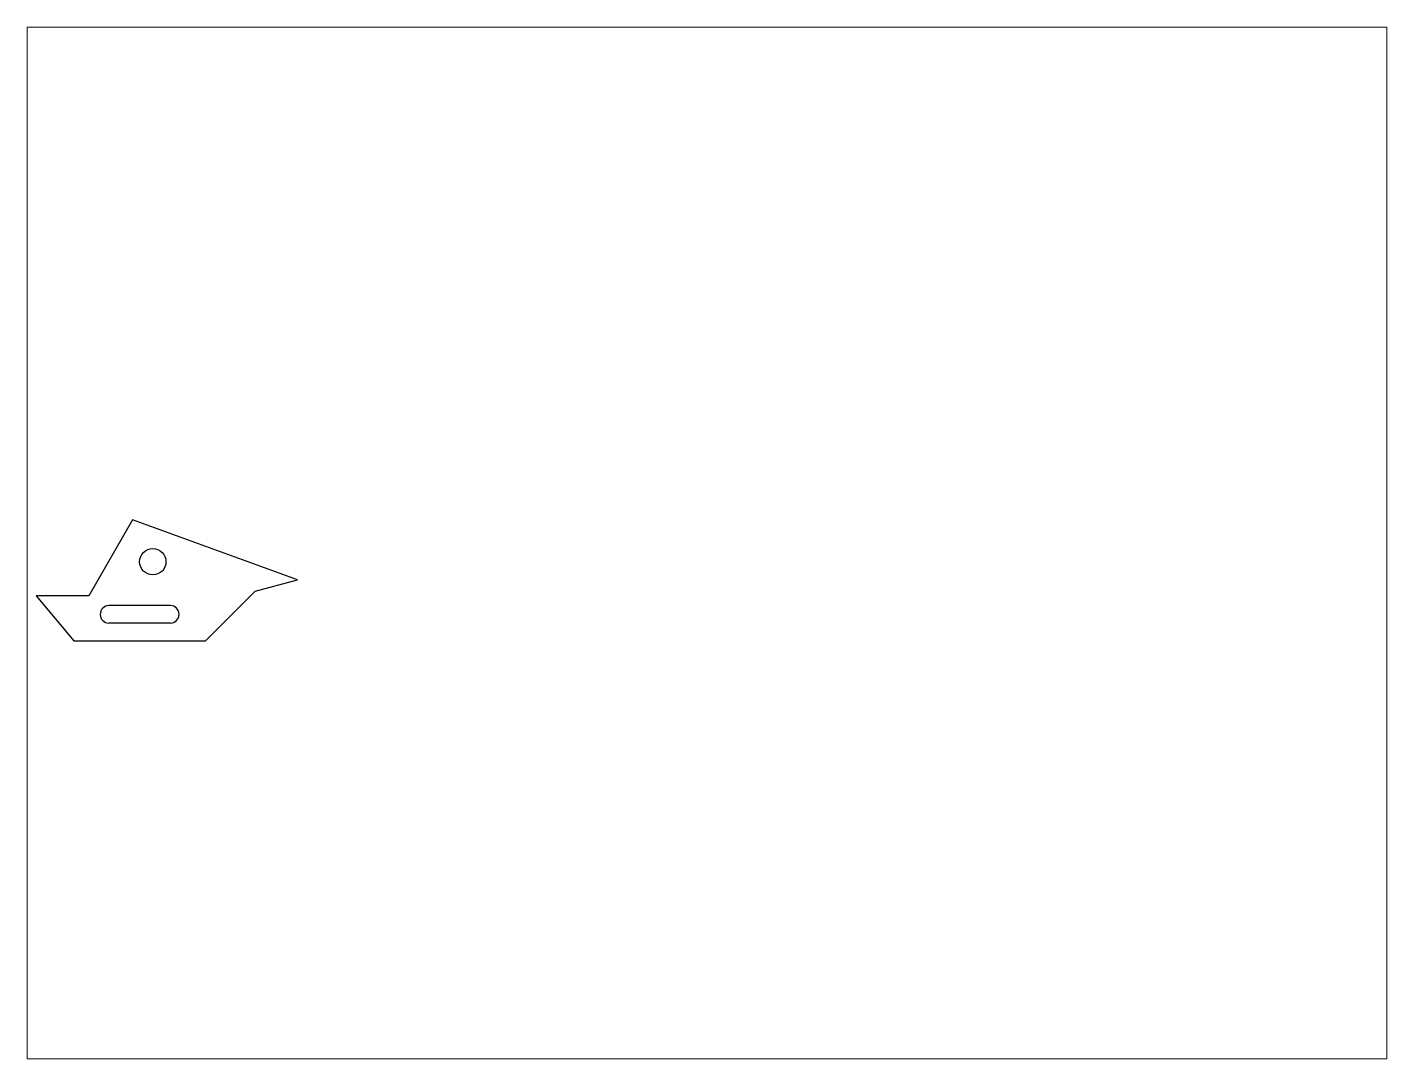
# Paper-space layout 'Layout1' of a CAD drawing. Header units: millimetres. Extents: x 26 to 231, y 20 to 176.
# The model-space entities are those that its viewports show. They can reach past a viewport. Long polylines and large blocks are cut down to what shows.
import ezdxf

# ---------------------------------------------------------------- set-up
doc = ezdxf.new("R2010")
doc.units = ezdxf.units.MM

msp = doc.modelspace()

# ---------------------------------------------------------------- linework, layer by layer
for p, q in [((55, 20), (20, 20)), ((55, 10), (20, 10)), ((0, 0), (20, 0))]:
    msp.add_line(p, q)
for points in [[(33.46, 68.96), (8.46, 25.66)], [(127.43, 34.75), (33.46, 68.96)], [(103.28, 28.28), (127.43, 34.75)], [(-21.54, 25.66), (0, 0)], [(8.46, 25.66), (-21.54, 25.66)], [(75, 0), (103.28, 28.28)], [(0, 0), (75, 0)]]:
    msp.add_lwpolyline(points)
msp.add_circle((45, 45), 7.5)
for centre, start, end in [((20, 15), 90, 270), ((55, 15), 270, 90)]:
    msp.add_arc(centre, 5, start, end)

psp = doc.layouts.get("Layout1")

# ---------------------------------------------------------------- viewports
at = {"layer": '0'}
psp.add_viewport(center=(128.5, 97.5), size=(205.6, 156), view_center_point=(360.8, 55.68), view_height=587.85, dxfattribs=at)

doc.saveas('drawing.dxf')
